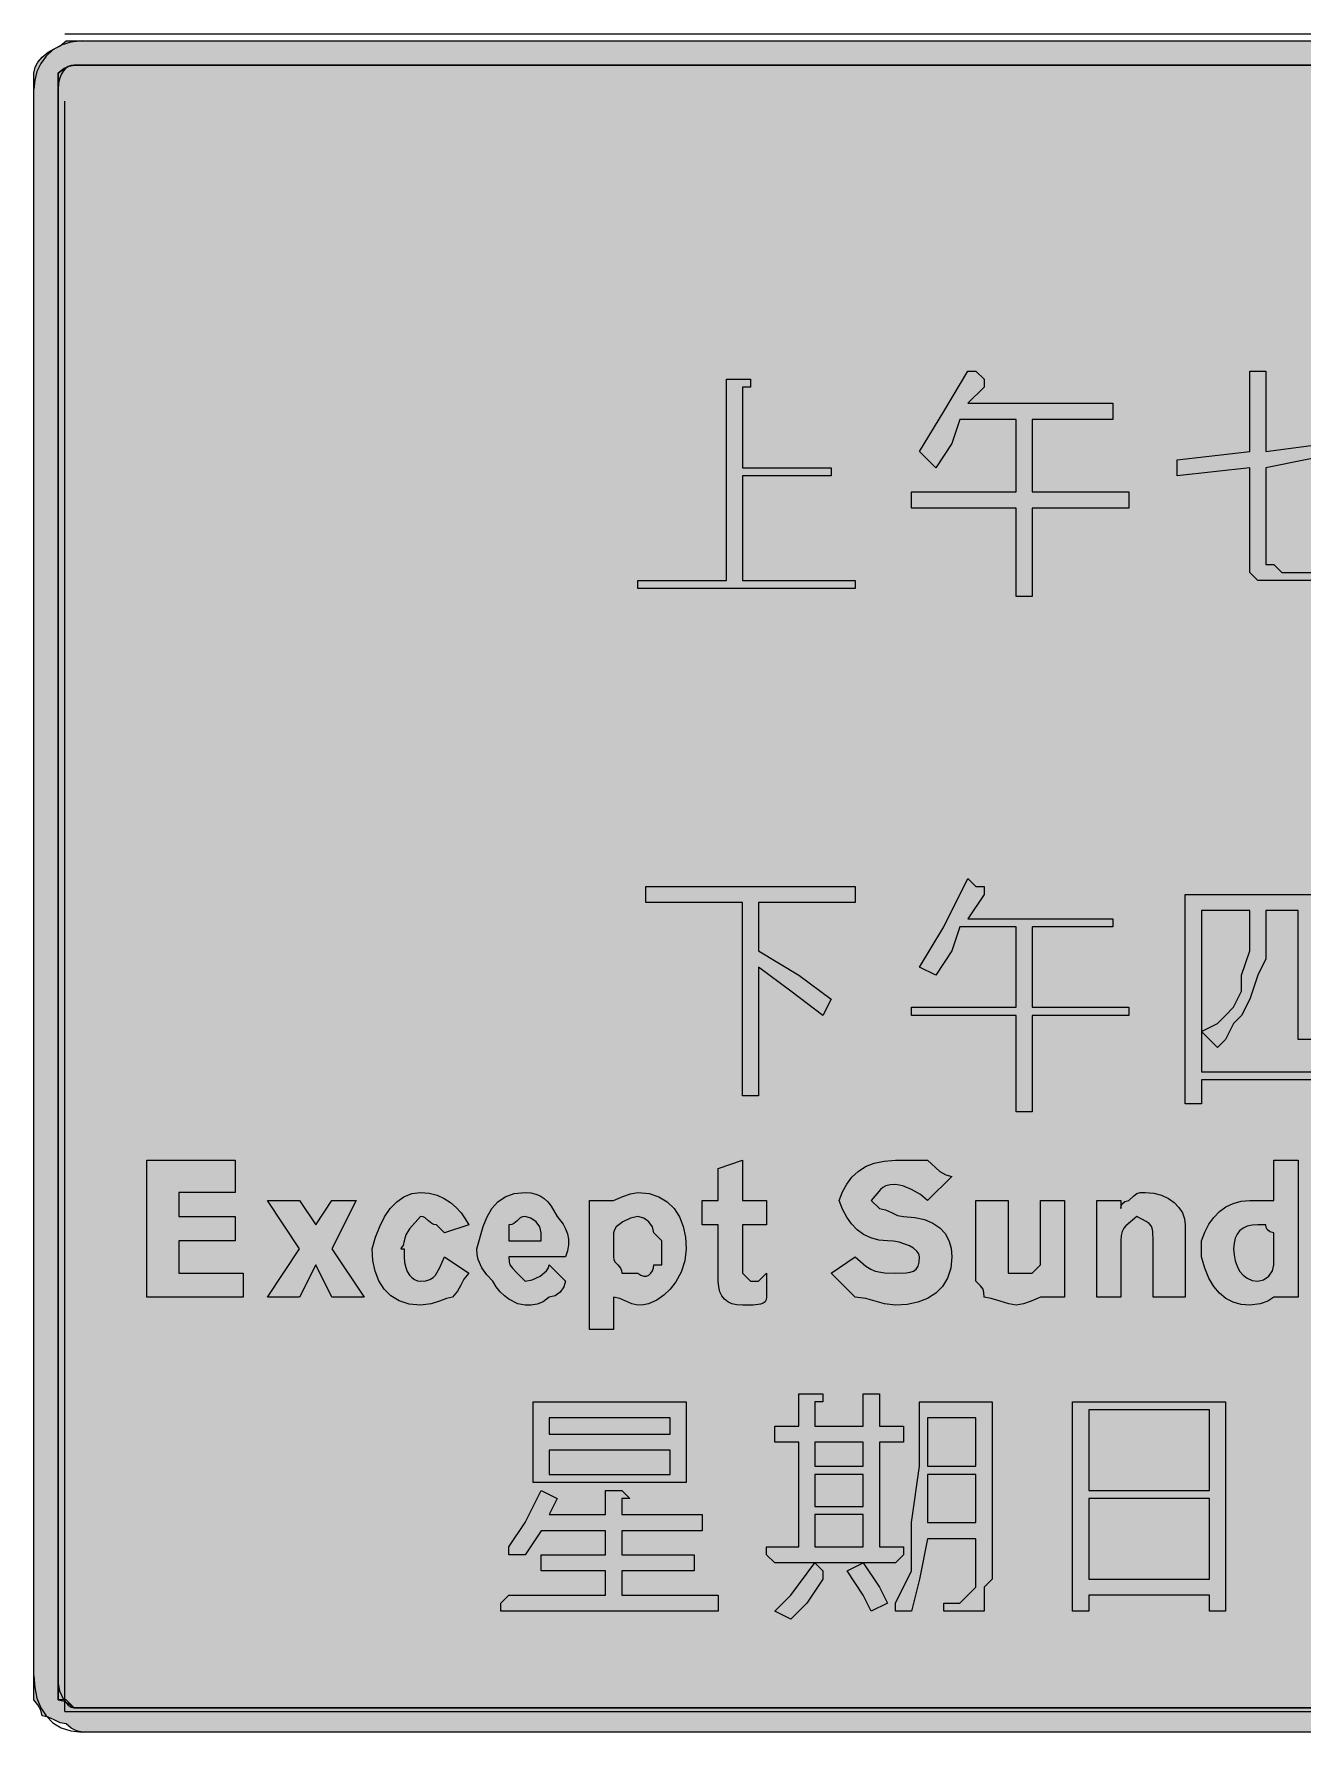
# Model space of a CAD drawing. Header units: metres. Extents: x 15 to 549, y 9 to 262.
# Drawn here: x 14.7 to 203.7, y 9 to 262.1 of the extents above; entities that cross this region are included whole.
import ezdxf

# ---------------------------------------------------------------- set-up
doc = ezdxf.new("R2010")
doc.units = ezdxf.units.M
for name, color, linetype, true_color in [('FILL_BLACK_000000', 7, 'Continuous', 0x000000), ('FILL_WHITE_FFFFFF', 7, 'Continuous', 0xffffff), ('STROKE_BLACK_000000', 7, 'Continuous', 0x000000)]:
    doc.layers.add(name, color=color, linetype=linetype, true_color=true_color)

msp = doc.modelspace()

# ---------------------------------------------------------------- hatches: boundary and pattern name
at = {"layer": 'FILL_BLACK_000000', "true_color": 0x000000}
h = msp.add_hatch(color=7, dxfattribs=at)
h.dxf.hatch_style = 1
h.paths.add_polyline_path([(20.99, 9.23), (20.22, 9.64), (19.47, 10.24), (18.57, 10.43), (17.67, 10.84), (16.77, 11.25), (15.87, 11.44), (15.68, 12.32), (15.27, 13.09), (14.67, 13.84), (14.67, 17.44), (14.67, 253.84), (14.67, 256.24), (14.86, 257.12), (15.27, 257.89), (15.87, 258.64), (16.77, 259.35), (17.67, 259.84), (18.57, 260.33), (19.47, 261.04), (21.87, 261.04), (539.07, 261.04), (541.47, 261.04), (542.35, 260.33), (543.12, 259.84), (543.66, 259.35), (543.82, 259.04), (543.87, 258.64), (544.27, 258.59), (544.58, 258.43), (545.07, 257.89), (545.56, 257.12), (546.27, 256.24), (546.27, 253.84), (546.27, 17.44), (546.23, 15.83), (545.97, 14.44), (545.68, 13.76), (545.26, 13.05), (543.87, 11.44), (542.95, 10.56), (541.92, 9.79), (540.66, 9.25), (539.92, 9.09), (539.07, 9.04), (21.87, 9.04), (20.99, 9.23)])
h.paths.add_polyline_path([(18.27, 13.84), (19.15, 13.65), (19.92, 13.24), (20.67, 12.64), (539.07, 12.64), (539.76, 12.66), (540.12, 12.79), (540.25, 13.15), (540.27, 13.84), (541.47, 13.84), (541.87, 13.89), (542.16, 14.03), (542.52, 14.44), (542.67, 15.04), (542.67, 16.24), (542.67, 253.84), (542.65, 254.72), (542.52, 255.49), (542.16, 256.03), (541.87, 256.19), (541.47, 256.24), (541.42, 256.64), (541.26, 256.93), (540.72, 257.29), (539.95, 257.42), (539.07, 257.44), (20.67, 257.44), (19.92, 257.29), (19.15, 256.93), (18.27, 256.24), (18.27, 253.84), (18.27, 16.24), (18.27, 15.04), (18.27, 13.84)], flags=16)
h = msp.add_hatch(color=7, dxfattribs=at)
h.dxf.hatch_style = 1
h.paths.add_polyline_path([(120.27, 196.24), (120.27, 180.64), (137.07, 180.64), (137.07, 179.44), (104.67, 179.44), (104.67, 180.64), (117.87, 180.64), (117.87, 210.64), (119.07, 210.64), (120.27, 210.64), (121.47, 210.64), (121.47, 209.44), (120.27, 209.44), (120.27, 197.44), (133.47, 197.44), (133.47, 196.24), (120.27, 196.24)])
h = msp.add_hatch(color=7, dxfattribs=at)
h.dxf.hatch_style = 1
h.paths.add_polyline_path([(175.47, 204.64), (163.47, 204.64), (163.47, 193.84), (177.87, 193.84), (177.87, 191.44), (163.47, 191.44), (163.47, 178.24), (161.07, 178.24), (161.07, 191.44), (145.47, 191.44), (145.47, 193.84), (161.07, 193.84), (161.07, 204.64), (152.67, 204.64), (151.47, 201.04), (149.07, 197.44), (146.67, 199.84), (150.27, 205.84), (153.87, 211.84), (155.07, 211.84), (156.27, 210.64), (156.27, 209.44), (153.87, 207.04), (175.47, 207.04), (175.47, 204.64)])
h = msp.add_hatch(color=7, dxfattribs=at)
h.dxf.hatch_style = 1
h.paths.add_polyline_path([(195.87, 199.84), (195.87, 211.84), (197.07, 211.84), (198.27, 211.84), (198.27, 210.64), (198.27, 199.84), (216.27, 202.24), (216.27, 201.04), (198.27, 197.44), (198.27, 183.04), (199.47, 183.04), (200.67, 181.84), (210.27, 181.84), (211.47, 183.04), (213.87, 184.24), (215.07, 189.04), (216.27, 187.84), (216.27, 185.44), (215.07, 183.04), (213.87, 181.84), (211.47, 180.64), (209.07, 180.64), (198.27, 180.64), (197.07, 180.64), (195.87, 181.84), (195.87, 183.04), (195.87, 197.44), (185.07, 196.24), (185.07, 198.64), (195.87, 199.84)])
h = msp.add_hatch(color=7, dxfattribs=at)
h.dxf.hatch_style = 1
h.paths.add_polyline_path([(137.07, 135.04), (137.07, 132.64), (122.67, 132.64), (122.67, 125.44), (128.67, 121.84), (133.47, 118.24), (132.27, 115.84), (127.47, 119.44), (122.67, 123.04), (122.67, 103.84), (120.27, 103.84), (120.27, 132.64), (105.87, 132.64), (105.87, 135.04), (137.07, 135.04)])
h = msp.add_hatch(color=7, dxfattribs=at)
h.dxf.hatch_style = 1
h.paths.add_polyline_path([(175.47, 129.04), (163.47, 129.04), (163.47, 117.04), (177.87, 117.04), (177.87, 115.84), (163.47, 115.84), (163.47, 101.44), (161.07, 101.44), (161.07, 115.84), (145.47, 115.84), (145.47, 117.04), (161.07, 117.04), (161.07, 129.04), (152.67, 129.04), (151.47, 125.44), (149.07, 121.84), (146.67, 123.04), (150.27, 129.04), (153.87, 136.24), (155.07, 135.04), (156.27, 135.04), (156.27, 133.84), (153.87, 130.24), (175.47, 130.24), (175.47, 129.04)])
h = msp.add_hatch(color=7, dxfattribs=at)
h.dxf.hatch_style = 1
h.paths.add_polyline_path([(215.07, 102.64), (212.67, 102.64), (212.67, 106.24), (188.67, 106.24), (188.67, 102.64), (186.27, 102.64), (186.27, 133.84), (215.07, 133.84), (215.07, 102.64)])
h.paths.add_polyline_path([(212.67, 107.44), (212.67, 118.24), (211.47, 115.84), (211.47, 113.44), (210.27, 112.24), (209.07, 112.24), (204.27, 112.24), (203.07, 112.24), (203.07, 113.44), (203.07, 114.64), (203.07, 131.44), (198.27, 131.44), (198.27, 127.84), (198.27, 124.24), (197.07, 121.84), (195.87, 118.24), (194.67, 115.84), (193.47, 114.64), (192.27, 112.24), (191.07, 111.04), (188.67, 113.44), (188.67, 107.44), (212.67, 107.44)], flags=16)
h.paths.add_polyline_path([(212.67, 131.44), (205.47, 131.44), (205.47, 115.84), (205.47, 114.64), (207.87, 114.64), (209.07, 115.84), (210.27, 119.44), (211.47, 118.24), (212.67, 118.24), (212.67, 131.44)], flags=16)
h.paths.add_polyline_path([(191.07, 114.64), (192.27, 115.84), (193.47, 117.04), (194.67, 119.44), (194.67, 121.84), (195.87, 125.44), (195.87, 127.84), (195.87, 131.44), (188.67, 131.44), (188.67, 113.44), (191.07, 114.64)], flags=16)
h = msp.add_hatch(color=7, dxfattribs=at)
h.dxf.hatch_style = 1
h.paths.add_polyline_path([(31.47, 94.24), (44.67, 94.24), (44.67, 89.44), (36.27, 89.44), (36.27, 85.84), (44.67, 85.84), (44.67, 82.24), (36.27, 82.24), (36.27, 77.44), (45.87, 77.44), (45.87, 73.84), (31.47, 73.84), (31.47, 94.24)])
h = msp.add_hatch(color=7, dxfattribs=at)
h.dxf.hatch_style = 1
h.paths.add_polyline_path([(116.67, 84.64), (114.27, 84.64), (114.27, 88.24), (116.67, 88.24), (116.67, 93.04), (120.27, 94.24), (120.27, 88.24), (123.87, 88.24), (123.87, 84.64), (120.27, 84.64), (120.27, 78.64), (120.27, 77.44), (121.47, 76.24), (122.67, 76.24), (123.87, 77.44), (123.87, 73.84), (123.81, 73.44), (123.64, 73.15), (123.36, 72.93), (122.97, 72.79), (121.85, 72.66), (120.27, 72.64), (119.43, 72.7), (118.7, 72.86), (118.08, 73.15), (117.57, 73.54), (117.18, 74.05), (116.9, 74.66), (116.73, 75.4), (116.67, 76.24), (116.67, 84.64)])
h = msp.add_hatch(color=7, dxfattribs=at)
h.dxf.hatch_style = 1
h.paths.add_polyline_path([(140.67, 87.04), (141.57, 86.85), (142.47, 86.44), (143.37, 86.03), (144.27, 85.84), (145.96, 85.73), (147.42, 85.41), (148.66, 84.89), (149.67, 84.19), (150.46, 83.32), (151.02, 82.3), (151.36, 81.13), (151.47, 79.84), (151.31, 78.15), (150.83, 76.69), (150.08, 75.45), (149.07, 74.44), (147.84, 73.65), (146.41, 73.09), (144.81, 72.75), (143.07, 72.64), (141.46, 72.83), (140.07, 73.24), (138.68, 73.65), (137.07, 73.84), (133.47, 77.44), (137.07, 79.84), (138.68, 78.45), (139.39, 78.03), (140.07, 77.74), (141.46, 77.48), (143.07, 77.44), (144.65, 77.48), (145.26, 77.57), (145.77, 77.74), (146.16, 78.03), (146.45, 78.45), (146.61, 79.05), (146.67, 79.84), (146.56, 80.29), (146.26, 80.72), (145.78, 81.13), (145.17, 81.49), (143.63, 82.03), (142.77, 82.19), (141.87, 82.24), (140.58, 82.35), (139.4, 82.67), (138.33, 83.19), (137.37, 83.89), (136.53, 84.76), (135.8, 85.78), (135.18, 86.95), (134.67, 88.24), (135.18, 89.53), (135.81, 90.7), (136.59, 91.72), (137.52, 92.59), (138.62, 93.29), (139.9, 93.81), (141.38, 94.13), (143.07, 94.24), (147.87, 94.24), (149.67, 92.59), (150.57, 92.05), (151.47, 91.84), (147.87, 88.24), (146.78, 89.12), (145.47, 89.89), (144.16, 90.43), (143.07, 90.64), (142.28, 90.59), (141.66, 90.43), (141.19, 90.2), (140.82, 89.89), (139.47, 88.24), (140.67, 87.04)])
h = msp.add_hatch(color=7, dxfattribs=at)
h.dxf.hatch_style = 1
h.paths.add_polyline_path([(203.07, 94.24), (203.07, 73.84), (199.47, 73.84), (198.57, 73.24), (197.45, 72.83), (195.87, 72.64), (194.58, 72.75), (193.4, 73.09), (192.33, 73.65), (191.37, 74.44), (190.53, 75.45), (189.8, 76.69), (189.18, 78.15), (188.67, 79.84), (188.67, 81.04), (188.67, 82.24), (189.18, 83.53), (189.8, 84.7), (190.53, 85.72), (191.37, 86.59), (192.33, 87.29), (193.4, 87.81), (194.58, 88.13), (195.87, 88.24), (199.47, 88.24), (199.47, 94.24), (203.07, 94.24)])
h.paths.add_polyline_path([(199.47, 83.44), (198.87, 83.59), (198.46, 83.95), (198.32, 84.24), (198.27, 84.64), (197.07, 84.64), (196.23, 84.58), (195.5, 84.41), (194.88, 84.13), (194.37, 83.74), (193.98, 83.23), (193.7, 82.61), (193.53, 81.88), (193.47, 81.04), (193.53, 80.14), (193.7, 79.28), (193.98, 78.47), (194.37, 77.74), (194.88, 77.13), (195.5, 76.65), (196.23, 76.35), (197.07, 76.24), (197.95, 76.45), (198.72, 76.99), (199.26, 77.76), (199.47, 78.64), (199.47, 82.24), (199.47, 83.44)], flags=16)
h = msp.add_hatch(color=7, dxfattribs=at)
h.dxf.hatch_style = 1
h.paths.add_polyline_path([(70.58, 72.8), (69.12, 73.28), (67.88, 74.03), (66.87, 75.04), (66.08, 76.27), (65.52, 77.7), (65.18, 79.3), (65.07, 81.04), (65.58, 82.78), (66.2, 84.38), (66.93, 85.81), (67.77, 87.04), (68.73, 88.05), (69.8, 88.8), (70.98, 89.28), (72.27, 89.44), (73.56, 89.33), (74.75, 89.03), (75.81, 88.55), (76.77, 87.94), (77.61, 87.21), (78.35, 86.4), (78.96, 85.54), (79.47, 84.64), (75.87, 83.44), (74.67, 84.64), (74.27, 84.69), (73.96, 84.83), (73.47, 85.24), (72.98, 85.65), (72.67, 85.79), (72.27, 85.84), (70.62, 84.04), (70.08, 83.14), (69.87, 82.24), (69.7, 81.55), (69.42, 81.19), (69.36, 81.06), (69.87, 81.04), (69.87, 79.84), (69.92, 79), (70.08, 78.26), (70.31, 77.65), (70.62, 77.14), (70.98, 76.75), (71.39, 76.46), (71.82, 76.3), (72.27, 76.24), (73.06, 76.3), (73.68, 76.46), (74.15, 76.75), (74.52, 77.14), (75.14, 78.26), (75.87, 79.84), (79.47, 77.44), (78.76, 76.54), (78.27, 75.64), (77.78, 74.74), (77.07, 73.84), (76.15, 73.65), (75.12, 73.24), (73.86, 72.83), (72.27, 72.64), (70.58, 72.8)])
h = msp.add_hatch(color=7, dxfattribs=at)
h.dxf.hatch_style = 1
h.paths.add_polyline_path([(93.66, 75.36), (93.12, 74.59), (92.35, 74.05), (91.47, 73.84), (90.57, 73.15), (89.67, 72.79), (88.77, 72.66), (87.87, 72.64), (86.78, 72.86), (85.47, 73.54), (84.8, 74.05), (84.16, 74.66), (83.57, 75.4), (83.07, 76.24), (82.19, 77.16), (81.42, 78.19), (80.88, 79.45), (80.72, 80.19), (80.67, 81.04), (81.63, 84.38), (82.21, 85.81), (82.92, 87.04), (83.8, 88.05), (84.89, 88.8), (86.23, 89.28), (87.87, 89.44), (88.72, 89.38), (89.46, 89.21), (90.13, 88.93), (90.72, 88.54), (91.26, 88.03), (91.75, 87.41), (92.67, 85.84), (93.53, 84.73), (93.89, 84.05), (94.17, 83.29), (94.33, 82.48), (94.36, 81.62), (94.21, 80.74), (93.87, 79.84), (85.47, 79.84), (85.49, 79.13), (85.62, 78.64), (85.98, 78.15), (86.67, 77.44), (87.87, 76.24), (88.94, 76.45), (90.12, 76.99), (91.08, 77.76), (91.36, 78.19), (91.47, 78.64), (93.87, 76.24), (93.66, 75.36)])
h.paths.add_polyline_path([(90.27, 83.44), (90.06, 84.32), (89.52, 85.09), (88.75, 85.63), (87.87, 85.84), (87.47, 85.79), (87.16, 85.65), (86.67, 85.24), (86.18, 84.83), (85.87, 84.69), (85.47, 84.64), (85.47, 82.24), (90.27, 82.24), (90.27, 83.44)], flags=16)
h = msp.add_hatch(color=7, dxfattribs=at)
h.dxf.hatch_style = 1
h.paths.add_polyline_path([(102.42, 88.84), (103.6, 89.25), (104.67, 89.44), (106.36, 89.28), (107.82, 88.8), (109.06, 88.05), (110.07, 87.04), (110.86, 85.81), (111.42, 84.38), (111.76, 82.78), (111.87, 81.04), (111.66, 79.26), (111.12, 77.59), (110.35, 76.15), (109.47, 75.04), (108.55, 74.16), (107.52, 73.39), (106.26, 72.85), (105.52, 72.69), (104.67, 72.64), (103.77, 72.83), (102.87, 73.24), (101.97, 73.65), (101.07, 73.84), (101.07, 69.04), (97.47, 69.04), (97.47, 88.24), (101.07, 88.24), (102.42, 88.84)])
h.paths.add_polyline_path([(105.55, 76.95), (105.96, 76.98), (106.32, 77.14), (106.63, 77.42), (106.86, 77.78), (107.02, 78.19), (107.07, 78.64), (108.27, 78.64), (108.27, 79.84), (108.27, 82.24), (107.07, 83.44), (106.86, 84.32), (106.32, 85.09), (105.55, 85.63), (104.67, 85.84), (103.6, 85.63), (102.42, 85.09), (101.46, 84.32), (101.18, 83.89), (101.07, 83.44), (101.07, 79.84), (101.12, 79.44), (101.26, 79.13), (101.67, 78.64), (102.08, 78.15), (102.22, 77.84), (102.27, 77.44), (104.67, 77.44), (105.12, 77.1), (105.55, 76.95)], flags=16)
h = msp.add_hatch(color=7, dxfattribs=at)
h.dxf.hatch_style = 1
h.paths.add_polyline_path([(176.67, 88.24), (176.67, 87.04), (176.72, 87.44), (176.86, 87.73), (177.27, 88.09), (177.87, 88.24), (178.58, 88.93), (179.07, 89.29), (179.56, 89.42), (180.27, 89.44), (181.56, 89.33), (182.73, 89.03), (183.75, 88.55), (184.62, 87.94), (185.32, 87.21), (185.84, 86.4), (186.16, 85.54), (186.27, 84.64), (186.27, 83.44), (186.27, 73.84), (181.47, 73.84), (181.47, 82.24), (181.43, 83.65), (181.34, 84.12), (181.17, 84.49), (180.88, 84.81), (180.46, 85.11), (179.07, 85.84), (177.42, 84.49), (177.11, 84.12), (176.88, 83.65), (176.72, 83.03), (176.67, 82.24), (176.67, 73.84), (173.07, 73.84), (173.07, 88.24), (176.67, 88.24)])
h = msp.add_hatch(color=7, dxfattribs=at)
h.dxf.hatch_style = 1
h.paths.add_polyline_path([(54.27, 73.84), (49.47, 73.84), (54.27, 81.04), (49.47, 88.24), (54.27, 88.24), (56.67, 84.64), (59.07, 88.24), (62.67, 88.24), (59.07, 81.04), (63.87, 73.84), (59.07, 73.84), (56.67, 78.64), (54.27, 73.84)])
h = msp.add_hatch(color=7, dxfattribs=at)
h.dxf.hatch_style = 1
h.paths.add_polyline_path([(163.32, 73.24), (162.14, 72.83), (161.07, 72.64), (159.98, 72.83), (158.67, 73.24), (157.36, 73.65), (156.27, 73.84), (156.25, 74.55), (156.12, 75.04), (155.76, 75.53), (155.07, 76.24), (155.07, 77.44), (155.07, 88.24), (159.87, 88.24), (159.87, 78.64), (159.87, 77.44), (162.27, 77.44), (163.47, 77.44), (164.67, 78.64), (164.67, 79.84), (164.67, 88.24), (168.27, 88.24), (168.27, 73.84), (164.67, 73.84), (163.32, 73.24)])
h = msp.add_hatch(color=7, dxfattribs=at)
h.dxf.hatch_style = 1
h.paths.add_polyline_path([(111.87, 58.24), (111.87, 46.24), (89.07, 46.24), (89.07, 58.24), (111.87, 58.24)])
h.paths.add_polyline_path([(91.47, 55.84), (91.47, 53.44), (109.47, 53.44), (109.47, 55.84), (91.47, 55.84)], flags=16)
h.paths.add_polyline_path([(91.47, 47.44), (109.47, 47.44), (109.47, 51.04), (91.47, 51.04), (91.47, 47.44)], flags=16)
h = msp.add_hatch(color=7, dxfattribs=at)
h.dxf.hatch_style = 1
h.paths.add_polyline_path([(140.67, 36.64), (143.07, 36.64), (144.27, 36.64), (144.27, 35.44), (143.07, 34.24), (125.07, 34.24), (123.87, 35.44), (123.87, 36.64), (125.07, 36.64), (128.67, 36.64), (128.67, 52.24), (125.07, 52.24), (125.07, 53.44), (125.07, 54.64), (128.67, 54.64), (128.67, 59.44), (129.87, 59.44), (131.07, 59.44), (132.27, 59.44), (132.27, 58.24), (131.07, 58.24), (131.07, 54.64), (138.27, 54.64), (138.27, 59.44), (140.67, 59.44), (140.67, 58.24), (140.67, 54.64), (143.07, 54.64), (144.27, 54.64), (144.27, 53.44), (144.27, 52.24), (140.67, 52.24), (140.67, 36.64)])
h.paths.add_polyline_path([(131.07, 46.24), (131.07, 42.64), (138.27, 42.64), (138.27, 46.24), (138.27, 47.44), (131.07, 47.44), (131.07, 46.24)], flags=16)
h.paths.add_polyline_path([(138.27, 48.64), (138.27, 52.24), (131.07, 52.24), (131.07, 48.64), (138.27, 48.64)], flags=16)
h.paths.add_polyline_path([(131.07, 36.64), (138.27, 36.64), (138.27, 40.24), (138.27, 41.44), (131.07, 41.44), (131.07, 40.24), (131.07, 36.64)], flags=16)
h = msp.add_hatch(color=7, dxfattribs=at)
h.dxf.hatch_style = 1
h.paths.add_polyline_path([(145.47, 27.04), (143.07, 27.04), (143.07, 28.24), (145.47, 33.04), (145.47, 40.24), (146.67, 48.64), (146.67, 58.24), (157.47, 58.24), (157.47, 31.84), (156.27, 30.64), (156.27, 28.24), (156.27, 27.04), (155.07, 27.04), (151.47, 27.04), (150.27, 27.04), (150.27, 28.24), (151.47, 28.24), (152.67, 28.24), (153.87, 29.44), (155.07, 30.64), (155.07, 31.84), (155.07, 37.84), (147.87, 37.84), (146.67, 31.84), (145.47, 27.04)])
h.paths.add_polyline_path([(155.07, 40.24), (155.07, 47.44), (147.87, 47.44), (147.87, 40.24), (155.07, 40.24)], flags=16)
h.paths.add_polyline_path([(147.87, 48.64), (155.07, 48.64), (155.07, 55.84), (147.87, 55.84), (147.87, 48.64)], flags=16)
h = msp.add_hatch(color=7, dxfattribs=at)
h.dxf.hatch_style = 1
h.paths.add_polyline_path([(169.47, 58.24), (192.27, 58.24), (192.27, 27.04), (189.87, 27.04), (189.87, 29.44), (171.87, 29.44), (171.87, 27.04), (169.47, 27.04), (169.47, 58.24)])
h.paths.add_polyline_path([(189.87, 43.84), (171.87, 43.84), (171.87, 31.84), (189.87, 31.84), (189.87, 43.84)], flags=16)
h.paths.add_polyline_path([(171.87, 45.04), (189.87, 45.04), (189.87, 57.04), (171.87, 57.04), (171.87, 45.04)], flags=16)
h = msp.add_hatch(color=7, dxfattribs=at)
h.dxf.hatch_style = 1
h.paths.add_polyline_path([(99.87, 45.04), (101.07, 45.04), (102.27, 45.04), (103.47, 43.84), (102.27, 43.84), (102.27, 41.44), (114.27, 41.44), (114.27, 39.04), (102.27, 39.04), (102.27, 35.44), (113.07, 35.44), (113.07, 34.24), (113.07, 33.04), (102.27, 33.04), (102.27, 29.44), (116.67, 29.44), (116.67, 28.24), (116.67, 27.04), (85.47, 27.04), (84.27, 27.04), (84.27, 28.24), (85.47, 29.44), (99.87, 29.44), (99.87, 33.04), (90.27, 33.04), (90.27, 34.24), (90.27, 35.44), (99.87, 35.44), (99.87, 39.04), (90.27, 39.04), (87.87, 35.44), (86.67, 35.44), (85.47, 35.44), (85.47, 36.64), (87.87, 40.24), (90.27, 45.04), (92.67, 43.84), (91.47, 41.44), (99.87, 41.44), (99.87, 45.04)])
h = msp.add_hatch(color=7, dxfattribs=at)
h.dxf.hatch_style = 1
h.paths.add_polyline_path([(127.47, 29.44), (131.07, 34.24), (132.27, 33.04), (132.27, 31.84), (129.87, 28.24), (127.47, 25.84), (125.07, 27.04), (127.47, 29.44)])
h = msp.add_hatch(color=7, dxfattribs=at)
h.dxf.hatch_style = 1
h.paths.add_polyline_path([(138.27, 29.44), (135.87, 33.04), (138.27, 34.24), (140.67, 30.64), (141.87, 28.24), (139.47, 27.04), (138.27, 29.44)])
at = {"layer": 'FILL_WHITE_FFFFFF', "true_color": 0xffffff}
h = msp.add_hatch(color=7, dxfattribs=at)
h.dxf.hatch_style = 1
h.paths.add_polyline_path([(539.95, 257.42), (540.72, 257.29), (541.26, 256.93), (541.42, 256.64), (541.47, 256.24), (541.87, 256.19), (542.16, 256.03), (542.52, 255.49), (542.65, 254.72), (542.67, 253.84), (542.67, 16.24), (542.67, 15.04), (542.52, 14.44), (542.16, 14.03), (541.87, 13.89), (541.47, 13.84), (540.72, 13.24), (539.95, 12.83), (539.07, 12.64), (20.67, 12.64), (19.47, 13.84), (18.27, 13.84), (18.27, 15.04), (18.27, 16.24), (18.27, 253.84), (18.27, 256.24), (19.15, 256.93), (19.92, 257.29), (20.67, 257.44), (539.07, 257.44), (539.95, 257.42)])

# ---------------------------------------------------------------- linework, layer by layer
at = {"layer": 'FILL_BLACK_000000', "lineweight": 0, "true_color": 0x000000}
for points in [[(539.07, 9.04), (21.87, 9.04), (20.99, 9.23), (20.22, 9.64), (19.47, 10.24), (18.57, 10.43), (17.67, 10.84), (16.77, 11.25), (15.87, 11.44), (15.68, 12.32), (15.27, 13.09), (14.67, 13.84), (14.67, 17.44), (14.67, 253.84), (14.67, 256.24), (14.86, 257.12), (15.27, 257.89), (15.87, 258.64), (16.77, 259.35), (17.67, 259.84), (18.57, 260.33), (19.47, 261.04), (21.87, 261.04), (539.07, 261.04)], [(539.07, 257.44), (20.67, 257.44), (19.92, 257.29), (19.15, 256.93), (18.27, 256.24), (18.27, 253.84), (18.27, 16.24), (18.27, 15.04), (18.27, 13.84), (19.15, 13.65), (19.92, 13.24), (20.67, 12.64), (539.07, 12.64)], [(209.07, 180.64), (198.27, 180.64), (197.07, 180.64), (195.87, 181.84), (195.87, 183.04), (195.87, 197.44), (185.07, 196.24), (185.07, 198.64), (195.87, 199.84), (195.87, 211.84), (197.07, 211.84), (198.27, 211.84), (198.27, 210.64), (198.27, 199.84), (216.27, 202.24)], [(216.27, 201.04), (198.27, 197.44), (198.27, 183.04), (199.47, 183.04), (200.67, 181.84), (210.27, 181.84)]]:
    msp.add_lwpolyline(points, dxfattribs=at)
for points in [[(120.27, 196.24), (120.27, 180.64), (137.07, 180.64), (137.07, 179.44), (104.67, 179.44), (104.67, 180.64), (117.87, 180.64), (117.87, 210.64), (119.07, 210.64), (120.27, 210.64), (121.47, 210.64), (121.47, 209.44), (120.27, 209.44), (120.27, 197.44), (133.47, 197.44), (133.47, 196.24)], [(175.47, 204.64), (163.47, 204.64), (163.47, 193.84), (177.87, 193.84), (177.87, 191.44), (163.47, 191.44), (163.47, 178.24), (161.07, 178.24), (161.07, 191.44), (145.47, 191.44), (145.47, 193.84), (161.07, 193.84), (161.07, 204.64), (152.67, 204.64), (151.47, 201.04), (149.07, 197.44), (146.67, 199.84), (150.27, 205.84), (153.87, 211.84), (155.07, 211.84), (156.27, 210.64), (156.27, 209.44), (153.87, 207.04), (175.47, 207.04)], [(137.07, 135.04), (137.07, 132.64), (122.67, 132.64), (122.67, 125.44), (128.67, 121.84), (133.47, 118.24), (132.27, 115.84), (127.47, 119.44), (122.67, 123.04), (122.67, 103.84), (120.27, 103.84), (120.27, 132.64), (105.87, 132.64), (105.87, 135.04)], [(175.47, 129.04), (163.47, 129.04), (163.47, 117.04), (177.87, 117.04), (177.87, 115.84), (163.47, 115.84), (163.47, 101.44), (161.07, 101.44), (161.07, 115.84), (145.47, 115.84), (145.47, 117.04), (161.07, 117.04), (161.07, 129.04), (152.67, 129.04), (151.47, 125.44), (149.07, 121.84), (146.67, 123.04), (150.27, 129.04), (153.87, 136.24), (155.07, 135.04), (156.27, 135.04), (156.27, 133.84), (153.87, 130.24), (175.47, 130.24)], [(215.07, 102.64), (212.67, 102.64), (212.67, 106.24), (188.67, 106.24), (188.67, 102.64), (186.27, 102.64), (186.27, 133.84), (215.07, 133.84)], [(212.67, 107.44), (212.67, 118.24), (211.47, 115.84), (211.47, 113.44), (210.27, 112.24), (209.07, 112.24), (204.27, 112.24), (203.07, 112.24), (203.07, 113.44), (203.07, 114.64), (203.07, 131.44), (198.27, 131.44), (198.27, 127.84), (198.27, 124.24), (197.07, 121.84), (195.87, 118.24), (194.67, 115.84), (193.47, 114.64), (192.27, 112.24), (191.07, 111.04), (188.67, 113.44), (188.67, 107.44)], [(191.07, 114.64), (192.27, 115.84), (193.47, 117.04), (194.67, 119.44), (194.67, 121.84), (195.87, 125.44), (195.87, 127.84), (195.87, 131.44), (188.67, 131.44), (188.67, 113.44)], [(31.47, 94.24), (44.67, 94.24), (44.67, 89.44), (36.27, 89.44), (36.27, 85.84), (44.67, 85.84), (44.67, 82.24), (36.27, 82.24), (36.27, 77.44), (45.87, 77.44), (45.87, 73.84), (31.47, 73.84)], [(116.67, 84.64), (114.27, 84.64), (114.27, 88.24), (116.67, 88.24), (116.67, 93.04), (120.27, 94.24), (120.27, 88.24), (123.87, 88.24), (123.87, 84.64), (120.27, 84.64), (120.27, 78.64), (120.27, 77.44), (121.47, 76.24), (122.67, 76.24), (123.87, 77.44), (123.87, 73.84), (123.81, 73.44), (123.64, 73.15), (123.36, 72.93), (122.97, 72.79), (121.85, 72.66), (120.27, 72.64), (119.43, 72.7), (118.7, 72.86), (118.08, 73.15), (117.57, 73.54), (117.18, 74.05), (116.9, 74.66), (116.73, 75.4), (116.67, 76.24)], [(140.67, 87.04), (141.57, 86.85), (142.47, 86.44), (143.37, 86.03), (144.27, 85.84), (145.96, 85.73), (147.42, 85.41), (148.66, 84.89), (149.67, 84.19), (150.46, 83.32), (151.02, 82.3), (151.36, 81.13), (151.47, 79.84), (151.31, 78.15), (150.83, 76.69), (150.08, 75.45), (149.07, 74.44), (147.84, 73.65), (146.41, 73.09), (144.81, 72.75), (143.07, 72.64), (141.46, 72.83), (140.07, 73.24), (138.68, 73.65), (137.07, 73.84), (133.47, 77.44), (137.07, 79.84), (138.68, 78.45), (139.39, 78.03), (140.07, 77.74), (141.46, 77.48), (143.07, 77.44), (144.65, 77.48), (145.26, 77.57), (145.77, 77.74), (146.16, 78.03), (146.45, 78.45), (146.61, 79.05), (146.67, 79.84), (146.56, 80.29), (146.26, 80.72), (145.78, 81.13), (145.17, 81.49), (143.63, 82.03), (142.77, 82.19), (141.87, 82.24), (140.58, 82.35), (139.4, 82.67), (138.33, 83.19), (137.37, 83.89), (136.53, 84.76), (135.8, 85.78), (135.18, 86.95), (134.67, 88.24), (135.18, 89.53), (135.81, 90.7), (136.59, 91.72), (137.52, 92.59), (138.62, 93.29), (139.9, 93.81), (141.38, 94.13), (143.07, 94.24), (147.87, 94.24), (149.67, 92.59), (150.57, 92.05), (151.47, 91.84), (147.87, 88.24), (146.78, 89.12), (145.47, 89.89), (144.16, 90.43), (143.07, 90.64), (142.28, 90.59), (141.66, 90.43), (141.19, 90.2), (140.82, 89.89), (139.47, 88.24)], [(203.07, 94.24), (203.07, 73.84), (199.47, 73.84), (198.57, 73.24), (197.45, 72.83), (195.87, 72.64), (194.58, 72.75), (193.4, 73.09), (192.33, 73.65), (191.37, 74.44), (190.53, 75.45), (189.8, 76.69), (189.18, 78.15), (188.67, 79.84), (188.67, 81.04), (188.67, 82.24), (189.18, 83.53), (189.8, 84.7), (190.53, 85.72), (191.37, 86.59), (192.33, 87.29), (193.4, 87.81), (194.58, 88.13), (195.87, 88.24), (199.47, 88.24), (199.47, 94.24)], [(70.58, 72.8), (69.12, 73.28), (67.88, 74.03), (66.87, 75.04), (66.08, 76.27), (65.52, 77.7), (65.18, 79.3), (65.07, 81.04), (65.58, 82.78), (66.2, 84.38), (66.93, 85.81), (67.77, 87.04), (68.73, 88.05), (69.8, 88.8), (70.98, 89.28), (72.27, 89.44), (73.56, 89.33), (74.75, 89.03), (75.81, 88.55), (76.77, 87.94), (77.61, 87.21), (78.35, 86.4), (78.96, 85.54), (79.47, 84.64), (75.87, 83.44), (74.67, 84.64), (74.27, 84.69), (73.96, 84.83), (73.47, 85.24), (72.98, 85.65), (72.67, 85.79), (72.27, 85.84), (70.62, 84.04), (70.08, 83.14), (69.87, 82.24), (69.7, 81.55), (69.42, 81.19), (69.36, 81.06), (69.87, 81.04), (69.87, 79.84), (69.92, 79), (70.08, 78.26), (70.31, 77.65), (70.62, 77.14), (70.98, 76.75), (71.39, 76.46), (71.82, 76.3), (72.27, 76.24), (73.06, 76.3), (73.68, 76.46), (74.15, 76.75), (74.52, 77.14), (75.14, 78.26), (75.87, 79.84), (79.47, 77.44), (78.76, 76.54), (78.27, 75.64), (77.78, 74.74), (77.07, 73.84), (76.15, 73.65), (75.12, 73.24), (73.86, 72.83), (72.27, 72.64)], [(93.66, 75.36), (93.12, 74.59), (92.35, 74.05), (91.47, 73.84), (90.57, 73.15), (89.67, 72.79), (88.77, 72.66), (87.87, 72.64), (86.78, 72.86), (85.47, 73.54), (84.8, 74.05), (84.16, 74.66), (83.57, 75.4), (83.07, 76.24), (82.19, 77.16), (81.42, 78.19), (80.88, 79.45), (80.72, 80.19), (80.67, 81.04), (81.63, 84.38), (82.21, 85.81), (82.92, 87.04), (83.8, 88.05), (84.89, 88.8), (86.23, 89.28), (87.87, 89.44), (88.72, 89.38), (89.46, 89.21), (90.13, 88.93), (90.72, 88.54), (91.26, 88.03), (91.75, 87.41), (92.67, 85.84), (93.53, 84.73), (93.89, 84.05), (94.17, 83.29), (94.33, 82.48), (94.36, 81.62), (94.21, 80.74), (93.87, 79.84), (85.47, 79.84), (85.49, 79.13), (85.62, 78.64), (85.98, 78.15), (86.67, 77.44), (87.87, 76.24), (88.94, 76.45), (90.12, 76.99), (91.08, 77.76), (91.36, 78.19), (91.47, 78.64), (93.87, 76.24)], [(102.42, 88.84), (103.6, 89.25), (104.67, 89.44), (106.36, 89.28), (107.82, 88.8), (109.06, 88.05), (110.07, 87.04), (110.86, 85.81), (111.42, 84.38), (111.76, 82.78), (111.87, 81.04), (111.66, 79.26), (111.12, 77.59), (110.35, 76.15), (109.47, 75.04), (108.55, 74.16), (107.52, 73.39), (106.26, 72.85), (105.52, 72.69), (104.67, 72.64), (103.77, 72.83), (102.87, 73.24), (101.97, 73.65), (101.07, 73.84), (101.07, 69.04), (97.47, 69.04), (97.47, 88.24), (101.07, 88.24)], [(176.67, 88.24), (176.67, 87.04), (176.72, 87.44), (176.86, 87.73), (177.27, 88.09), (177.87, 88.24), (178.58, 88.93), (179.07, 89.29), (179.56, 89.42), (180.27, 89.44), (181.56, 89.33), (182.73, 89.03), (183.75, 88.55), (184.62, 87.94), (185.32, 87.21), (185.84, 86.4), (186.16, 85.54), (186.27, 84.64), (186.27, 83.44), (186.27, 73.84), (181.47, 73.84), (181.47, 82.24), (181.43, 83.65), (181.34, 84.12), (181.17, 84.49), (180.88, 84.81), (180.46, 85.11), (179.07, 85.84), (177.42, 84.49), (177.11, 84.12), (176.88, 83.65), (176.72, 83.03), (176.67, 82.24), (176.67, 73.84), (173.07, 73.84), (173.07, 88.24)], [(54.27, 73.84), (49.47, 73.84), (54.27, 81.04), (49.47, 88.24), (54.27, 88.24), (56.67, 84.64), (59.07, 88.24), (62.67, 88.24), (59.07, 81.04), (63.87, 73.84), (59.07, 73.84), (56.67, 78.64)], [(163.32, 73.24), (162.14, 72.83), (161.07, 72.64), (159.98, 72.83), (158.67, 73.24), (157.36, 73.65), (156.27, 73.84), (156.25, 74.55), (156.12, 75.04), (155.76, 75.53), (155.07, 76.24), (155.07, 77.44), (155.07, 88.24), (159.87, 88.24), (159.87, 78.64), (159.87, 77.44), (162.27, 77.44), (163.47, 77.44), (164.67, 78.64), (164.67, 79.84), (164.67, 88.24), (168.27, 88.24), (168.27, 73.84), (164.67, 73.84)], [(90.27, 83.44), (90.06, 84.32), (89.52, 85.09), (88.75, 85.63), (87.87, 85.84), (87.47, 85.79), (87.16, 85.65), (86.67, 85.24), (86.18, 84.83), (85.87, 84.69), (85.47, 84.64), (85.47, 82.24), (90.27, 82.24)], [(105.55, 76.95), (105.96, 76.98), (106.32, 77.14), (106.63, 77.42), (106.86, 77.78), (107.02, 78.19), (107.07, 78.64), (108.27, 78.64), (108.27, 79.84), (108.27, 82.24), (107.07, 83.44), (106.86, 84.32), (106.32, 85.09), (105.55, 85.63), (104.67, 85.84), (103.6, 85.63), (102.42, 85.09), (101.46, 84.32), (101.18, 83.89), (101.07, 83.44), (101.07, 79.84), (101.12, 79.44), (101.26, 79.13), (101.67, 78.64), (102.08, 78.15), (102.22, 77.84), (102.27, 77.44), (104.67, 77.44), (105.12, 77.1)], [(199.47, 83.44), (198.87, 83.59), (198.46, 83.95), (198.32, 84.24), (198.27, 84.64), (197.07, 84.64), (196.23, 84.58), (195.5, 84.41), (194.88, 84.13), (194.37, 83.74), (193.98, 83.23), (193.7, 82.61), (193.53, 81.88), (193.47, 81.04), (193.53, 80.14), (193.7, 79.28), (193.98, 78.47), (194.37, 77.74), (194.88, 77.13), (195.5, 76.65), (196.23, 76.35), (197.07, 76.24), (197.95, 76.45), (198.72, 76.99), (199.26, 77.76), (199.47, 78.64), (199.47, 82.24)], [(111.87, 58.24), (111.87, 46.24), (89.07, 46.24), (89.07, 58.24)], [(140.67, 36.64), (143.07, 36.64), (144.27, 36.64), (144.27, 35.44), (143.07, 34.24), (125.07, 34.24), (123.87, 35.44), (123.87, 36.64), (125.07, 36.64), (128.67, 36.64), (128.67, 52.24), (125.07, 52.24), (125.07, 53.44), (125.07, 54.64), (128.67, 54.64), (128.67, 59.44), (129.87, 59.44), (131.07, 59.44), (132.27, 59.44), (132.27, 58.24), (131.07, 58.24), (131.07, 54.64), (138.27, 54.64), (138.27, 59.44), (140.67, 59.44), (140.67, 58.24), (140.67, 54.64), (143.07, 54.64), (144.27, 54.64), (144.27, 53.44), (144.27, 52.24), (140.67, 52.24)], [(145.47, 27.04), (143.07, 27.04), (143.07, 28.24), (145.47, 33.04), (145.47, 40.24), (146.67, 48.64), (146.67, 58.24), (157.47, 58.24), (157.47, 31.84), (156.27, 30.64), (156.27, 28.24), (156.27, 27.04), (155.07, 27.04), (151.47, 27.04), (150.27, 27.04), (150.27, 28.24), (151.47, 28.24), (152.67, 28.24), (153.87, 29.44), (155.07, 30.64), (155.07, 31.84), (155.07, 37.84), (147.87, 37.84), (146.67, 31.84)], [(169.47, 58.24), (192.27, 58.24), (192.27, 27.04), (189.87, 27.04), (189.87, 29.44), (171.87, 29.44), (171.87, 27.04), (169.47, 27.04)], [(91.47, 55.84), (91.47, 53.44), (109.47, 53.44), (109.47, 55.84)], [(147.87, 48.64), (155.07, 48.64), (155.07, 55.84), (147.87, 55.84)], [(171.87, 45.04), (189.87, 45.04), (189.87, 57.04), (171.87, 57.04)], [(91.47, 47.44), (109.47, 47.44), (109.47, 51.04), (91.47, 51.04)], [(138.27, 48.64), (138.27, 52.24), (131.07, 52.24), (131.07, 48.64)], [(131.07, 46.24), (131.07, 42.64), (138.27, 42.64), (138.27, 46.24), (138.27, 47.44), (131.07, 47.44)], [(155.07, 40.24), (155.07, 47.44), (147.87, 47.44), (147.87, 40.24)], [(99.87, 45.04), (101.07, 45.04), (102.27, 45.04), (103.47, 43.84), (102.27, 43.84), (102.27, 41.44), (114.27, 41.44), (114.27, 39.04), (102.27, 39.04), (102.27, 35.44), (113.07, 35.44), (113.07, 34.24), (113.07, 33.04), (102.27, 33.04), (102.27, 29.44), (116.67, 29.44), (116.67, 28.24), (116.67, 27.04), (85.47, 27.04), (84.27, 27.04), (84.27, 28.24), (85.47, 29.44), (99.87, 29.44), (99.87, 33.04), (90.27, 33.04), (90.27, 34.24), (90.27, 35.44), (99.87, 35.44), (99.87, 39.04), (90.27, 39.04), (87.87, 35.44), (86.67, 35.44), (85.47, 35.44), (85.47, 36.64), (87.87, 40.24), (90.27, 45.04), (92.67, 43.84), (91.47, 41.44), (99.87, 41.44)], [(189.87, 43.84), (171.87, 43.84), (171.87, 31.84), (189.87, 31.84)], [(131.07, 36.64), (138.27, 36.64), (138.27, 40.24), (138.27, 41.44), (131.07, 41.44), (131.07, 40.24)], [(127.47, 29.44), (131.07, 34.24), (132.27, 33.04), (132.27, 31.84), (129.87, 28.24), (127.47, 25.84), (125.07, 27.04)], [(138.27, 29.44), (135.87, 33.04), (138.27, 34.24), (140.67, 30.64), (141.87, 28.24), (139.47, 27.04)]]:
    msp.add_lwpolyline(points, close=True, dxfattribs=at)
at = {"layer": 'FILL_WHITE_FFFFFF', "lineweight": 0, "true_color": 0xffffff}
msp.add_lwpolyline([(539.07, 12.64), (20.67, 12.64), (19.47, 13.84), (18.27, 13.84), (18.27, 15.04), (18.27, 16.24), (18.27, 253.84), (18.27, 256.24), (19.15, 256.93), (19.92, 257.29), (20.67, 257.44), (539.07, 257.44)], dxfattribs=at)
at = {"layer": 'STROKE_BLACK_000000', "lineweight": 0, "true_color": 0x000000}
for points in [[(21.87, 261.04), (20.18, 260.88), (18.72, 260.42), (17.48, 259.71), (16.47, 258.79), (15.68, 257.7), (15.12, 256.48), (14.78, 255.18), (14.67, 253.84)], [(19.27, 262.08), (539.27, 262.08)], [(19.27, 262.08), (539.27, 262.08)], [(20.67, 257.44), (20.22, 257.38), (19.79, 257.21), (19.38, 256.93), (19.02, 256.54), (18.71, 256.03), (18.48, 255.41), (18.32, 254.68), (18.27, 253.84)], [(19.27, 22.08), (19.27, 252.08)], [(19.27, 12.08), (19.27, 252.08)], [(14.67, 17.44), (14.78, 15.7), (15.12, 14.1), (15.68, 12.67), (16.47, 11.44), (17.48, 10.43), (18.72, 9.68), (20.18, 9.2), (21.87, 9.04)], [(18.27, 16.24), (18.48, 15.17), (19.02, 13.99), (19.79, 13.03), (20.22, 12.75), (20.67, 12.64)], [(19.27, 12.08), (539.27, 12.08)], [(19.27, 12.08), (539.27, 12.08)]]:
    msp.add_lwpolyline(points, dxfattribs=at)

doc.saveas('drawing.dxf')
